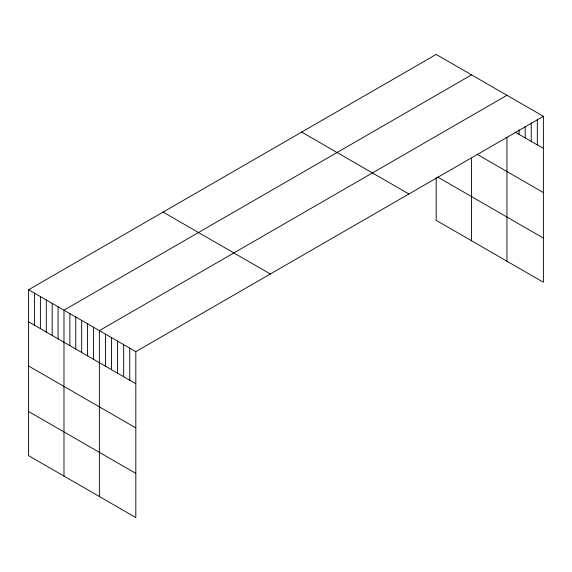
<?xml version="1.0" encoding="UTF-8"?>
<svg xmlns="http://www.w3.org/2000/svg" width="572" height="572" viewBox="0 0 572 572"><rect width="100%" height="100%" fill="white"/><g stroke="black" fill="none" stroke-linecap="round" stroke-linejoin="round"><path stroke-width="0.86" d="M543.4 116.338L135.821 351.651L135.821 517.567L28.6 455.662L28.6 289.747L436.179 54.433L543.4 116.338L543.4 282.253L436.179 220.349L436.179 177.82M471.564 74.861L63.985 310.174L63.985 476.09M506.942 95.288L99.364 330.602L99.364 496.525M515.301 132.196L543.4 148.42M477.456 154.519L543.4 192.585M437.651 177.034L543.4 238.088M301.68 132.082L408.901 193.987M163.099 212.09L270.32 273.995M28.6 289.747L135.821 351.651M28.6 321.829L135.821 383.733M28.6 365.994L135.821 427.899M28.6 411.497L135.821 473.401M537.322 119.069L537.322 144.916M531.245 122.687L531.245 141.406M525.175 126.312L525.175 137.895M519.097 129.93L519.097 134.391M506.942 137.187L506.942 261.211M471.564 158.694L471.564 240.783M129.744 348.141L129.744 380.223M123.674 344.63L123.674 376.719M117.596 341.127L117.596 373.209M111.519 337.616L111.519 369.705M105.441 334.112L105.441 366.194M93.472 327.198L93.472 359.28M87.573 323.795L87.573 355.877M81.674 320.384L81.674 352.474M75.776 316.981L75.776 349.07M69.877 313.578L69.877 345.66M58.087 306.771L58.087 338.853M52.188 303.36L52.188 335.449M46.289 299.957L46.289 332.046M40.398 296.553L40.398 328.643M34.499 293.15L34.499 325.232"/></g></svg>
